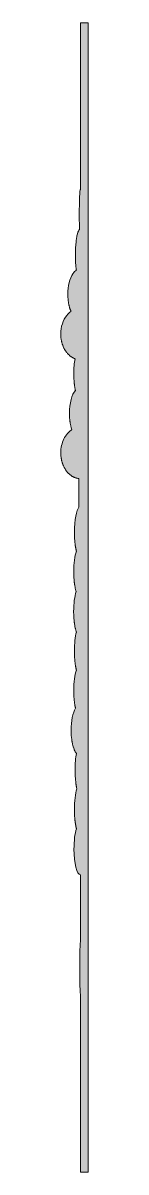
# Model space of a CAD drawing. Header units: inches. Extents: x -5 to 584, y 0 to 596.
# Drawn here: x 110 to 124, y 0 to 580 of the extents above; entities that cross this region are included whole.
import ezdxf

# ---------------------------------------------------------------- set-up
doc = ezdxf.new("R2010")
doc.units = ezdxf.units.IN
doc.header["$MEASUREMENT"] = 0
doc.layers.add('Layer 1', color=7, linetype='Continuous')

# ---------------------------------------------------------------- blocks, each defined once
blk = doc.blocks.new('block 2')
at = {"layer": 'Layer 1', "true_color": 0xff0000}
h = blk.add_hatch(color=1, dxfattribs=at)
h.dxf.hatch_style = 2
edge = h.paths.add_edge_path()
edge.add_spline(control_points=[(120, 496), (119.7, 496), (119.45, 490.18), (119.45, 483), (119.45, 482.4), (119.45, 481.82), (119.46, 481.24), (119.46, 481.1), (119.46, 480.96), (119.46, 480.82), (119.46, 480.27), (119.47, 479.73), (119.47, 479.21), (119.48, 479.19), (119.48, 479.18), (119.48, 479.17), (119.48, 479.17), (119.48, 479.16), (119.48, 479.16), (119.48, 478.63), (119.49, 478.11), (119.5, 477.61), (119.5, 477.47), (119.51, 477.34), (119.51, 477.2), (119.52, 476.75), (119.53, 476.31), (119.54, 475.9), (119.54, 475.86), (119.54, 475.82), (119.54, 475.79), (119.17, 475.45), (118.83, 474.69), (118.53, 473.62), (118.35, 472.98), (118.19, 472.23), (118.05, 471.38), (117.96, 470.81), (117.87, 470.21), (117.8, 469.56), (117.58, 467.64), (117.45, 465.39), (117.45, 463), (117.45, 462.35), (117.46, 461.73), (117.48, 461.11), (117.48, 460.98), (117.49, 460.85), (117.49, 460.72), (117.51, 460.12), (117.54, 459.54), (117.58, 458.97), (117.58, 458.88), (117.59, 458.78), (117.6, 458.69), (117.63, 458.17), (117.67, 457.67), (117.72, 457.19), (117.73, 457.11), (117.74, 457.02), (117.75, 456.94), (117.8, 456.42), (117.86, 455.92), (117.93, 455.45), (117.93, 455.4), (117.94, 455.35), (117.95, 455.31), (117.32, 454.87), (116.74, 454.24), (116.22, 453.45), (114.66, 451.08), (113.65, 447.28), (113.65, 443), (113.65, 442.57), (113.66, 442.14), (113.68, 441.72), (113.69, 441.58), (113.7, 441.45), (113.71, 441.31), (113.72, 441.03), (113.74, 440.75), (113.77, 440.48), (113.78, 440.32), (113.81, 440.16), (113.82, 440), (113.85, 439.76), (113.88, 439.52), (113.91, 439.28), (113.94, 439.11), (113.97, 438.95), (113.99, 438.79), (114.03, 438.57), (114.07, 438.34), (114.11, 438.12), (114.15, 437.96), (114.18, 437.8), (114.22, 437.64), (114.26, 437.43), (114.31, 437.23), (114.36, 437.02), (114.4, 436.86), (114.44, 436.71), (114.49, 436.56), (114.54, 436.36), (114.6, 436.17), (114.66, 435.97), (114.71, 435.83), (114.75, 435.68), (114.8, 435.54), (114.83, 435.46), (114.85, 435.38), (114.88, 435.31), (114.92, 435.2), (114.96, 435.1), (115, 434.99), (115.06, 434.85), (115.11, 434.72), (115.16, 434.59), (115.18, 434.53), (115.21, 434.47), (115.23, 434.41), (114.46, 433.86), (113.75, 433.18), (113.11, 432.39), (111.22, 430.03), (110.04, 426.69), (110.04, 423), (110.04, 422.58), (110.06, 422.17), (110.09, 421.77), (110.1, 421.64), (110.11, 421.52), (110.12, 421.39), (110.15, 421.11), (110.18, 420.84), (110.22, 420.56), (110.24, 420.42), (110.26, 420.28), (110.29, 420.14), (110.33, 419.88), (110.38, 419.63), (110.44, 419.38), (110.47, 419.24), (110.5, 419.11), (110.53, 418.97), (110.6, 418.71), (110.67, 418.45), (110.75, 418.19), (110.78, 418.08), (110.81, 417.97), (110.85, 417.87), (110.97, 417.51), (111.09, 417.16), (111.24, 416.82), (111.25, 416.78), (111.27, 416.74), (111.29, 416.69), (111.42, 416.4), (111.55, 416.11), (111.7, 415.83), (111.75, 415.72), (111.81, 415.62), (111.87, 415.51), (111.98, 415.3), (112.1, 415.09), (112.22, 414.89), (112.29, 414.78), (112.36, 414.67), (112.43, 414.56), (112.56, 414.37), (112.69, 414.18), (112.82, 414), (112.9, 413.9), (112.97, 413.8), (113.04, 413.71), (113.2, 413.51), (113.36, 413.32), (113.52, 413.14), (113.58, 413.07), (113.64, 413), (113.7, 412.93), (113.93, 412.69), (114.17, 412.46), (114.41, 412.24), (114.46, 412.2), (114.51, 412.16), (114.56, 412.12), (114.76, 411.95), (114.96, 411.79), (115.17, 411.64), (115.26, 411.57), (115.35, 411.51), (115.44, 411.45), (115.62, 411.33), (115.79, 411.22), (115.98, 411.11), (116.08, 411.06), (116.18, 411), (116.28, 410.95), (116.47, 410.85), (116.65, 410.76), (116.84, 410.68), (116.94, 410.64), (117.04, 410.59), (117.14, 410.55), (117.19, 410.53), (117.23, 410.51), (117.28, 410.49), (117.08, 409.43), (116.93, 408.26), (116.83, 407), (116.72, 405.74), (116.67, 404.39), (116.67, 403), (116.67, 402.57), (116.67, 402.15), (116.68, 401.73), (116.69, 401.6), (116.69, 401.47), (116.7, 401.33), (116.71, 401.05), (116.72, 400.78), (116.73, 400.5), (116.74, 400.35), (116.75, 400.19), (116.76, 400.04), (116.77, 399.79), (116.79, 399.55), (116.8, 399.31), (116.82, 399.15), (116.83, 398.99), (116.84, 398.83), (116.86, 398.7), (116.87, 398.56), (116.88, 398.43), (116.89, 398.34), (116.9, 398.25), (116.91, 398.16), (116.92, 398.01), (116.94, 397.85), (116.96, 397.7), (116.98, 397.48), (117.01, 397.27), (117.04, 397.06), (117.06, 396.91), (117.08, 396.77), (117.1, 396.62), (117.13, 396.41), (117.16, 396.21), (117.19, 396.01), (117.21, 395.88), (117.24, 395.74), (117.26, 395.61), (117.3, 395.4), (117.34, 395.2), (117.38, 395), (117.4, 394.89), (117.42, 394.77), (117.44, 394.66), (117.45, 394.63), (117.46, 394.6), (117.46, 394.57), (115.66, 392.42), (114.43, 388.05), (114.43, 383), (114.43, 382.58), (114.44, 382.16), (114.46, 381.74), (114.46, 381.61), (114.47, 381.48), (114.48, 381.35), (114.5, 381.07), (114.51, 380.8), (114.54, 380.52), (114.55, 380.37), (114.56, 380.22), (114.58, 380.07), (114.6, 379.82), (114.63, 379.58), (114.66, 379.34), (114.68, 379.18), (114.7, 379.03), (114.72, 378.88), (114.74, 378.76), (114.75, 378.64), (114.77, 378.53), (114.79, 378.41), (114.81, 378.3), (114.83, 378.19), (114.86, 378.04), (114.88, 377.89), (114.91, 377.75), (114.95, 377.52), (115, 377.3), (115.05, 377.08), (115.08, 376.95), (115.1, 376.81), (115.14, 376.68), (115.19, 376.45), (115.25, 376.22), (115.31, 376), (115.34, 375.89), (115.37, 375.78), (115.4, 375.67), (115.49, 375.36), (115.59, 375.07), (115.69, 374.78), (115.69, 374.76), (115.7, 374.74), (115.7, 374.73), (115.7, 374.73), (115.71, 374.72), (115.71, 374.72), (115.29, 374.46), (114.89, 374.16), (114.51, 373.83), (113.75, 373.16), (113.06, 372.36), (112.46, 371.45), (111.87, 370.54), (111.37, 369.53), (110.98, 368.43), (110.59, 367.32), (110.32, 366.14), (110.18, 364.9), (110.11, 364.28), (110.08, 363.65), (110.08, 363), (110.08, 362.56), (110.1, 362.13), (110.13, 361.7), (110.14, 361.56), (110.16, 361.42), (110.18, 361.27), (110.2, 360.99), (110.23, 360.71), (110.27, 360.43), (110.3, 360.27), (110.34, 360.11), (110.37, 359.95), (110.41, 359.7), (110.45, 359.45), (110.51, 359.21), (110.55, 359.04), (110.6, 358.88), (110.64, 358.71), (110.7, 358.49), (110.76, 358.26), (110.83, 358.04), (110.88, 357.87), (110.95, 357.71), (111, 357.54), (111.08, 357.34), (111.15, 357.13), (111.23, 356.93), (111.3, 356.76), (111.37, 356.6), (111.44, 356.44), (111.53, 356.25), (111.61, 356.06), (111.71, 355.87), (111.79, 355.71), (111.87, 355.56), (111.96, 355.41), (112.05, 355.23), (112.15, 355.05), (112.26, 354.88), (112.35, 354.73), (112.44, 354.59), (112.54, 354.45), (112.65, 354.29), (112.76, 354.12), (112.87, 353.97), (112.97, 353.83), (113.08, 353.7), (113.18, 353.57), (113.3, 353.42), (113.43, 353.27), (113.55, 353.13), (113.66, 353.01), (113.78, 352.89), (113.89, 352.77), (113.96, 352.7), (114.03, 352.61), (114.11, 352.54), (114.16, 352.48), (114.23, 352.44), (114.29, 352.38), (114.41, 352.27), (114.53, 352.17), (114.65, 352.06), (114.79, 351.94), (114.93, 351.83), (115.08, 351.72), (115.21, 351.63), (115.33, 351.54), (115.46, 351.45), (115.61, 351.35), (115.76, 351.25), (115.92, 351.16), (116.05, 351.08), (116.18, 351.01), (116.32, 350.93), (116.48, 350.85), (116.64, 350.78), (116.8, 350.7), (116.94, 350.64), (117.08, 350.58), (117.22, 350.53), (117.38, 350.46), (117.55, 350.41), (117.72, 350.36), (117.87, 350.31), (118.01, 350.27), (118.16, 350.23), (118.33, 350.19), (118.5, 350.16), (118.68, 350.13), (118.83, 350.1), (118.97, 350.08), (119.12, 350.06), (119.17, 350.05), (119.22, 350.04), (119.27, 350.03), (119.25, 349.53), (119.23, 349), (119.22, 348.44), (119.17, 346.79), (119.14, 344.94), (119.14, 343), (119.14, 342.99), (119.14, 342.98), (119.14, 342.97), (119.14, 342.37), (119.14, 341.79), (119.15, 341.22), (119.15, 341.14), (119.15, 341.07), (119.15, 340.99), (119.15, 340.92), (119.15, 340.85), (119.15, 340.78), (119.16, 340.21), (119.17, 339.65), (119.18, 339.11), (119.18, 339.06), (119.18, 339.02), (119.18, 338.97), (119.19, 338.46), (119.2, 337.98), (119.22, 337.5), (119.22, 337.43), (119.22, 337.36), (119.22, 337.29), (119.23, 337.23), (119.23, 337.18), (119.23, 337.12), (119.25, 336.62), (119.27, 336.14), (119.29, 335.68), (119.29, 335.67), (119.29, 335.65), (119.29, 335.64), (117.96, 334.26), (116.98, 329.13), (116.98, 323), (116.98, 322.97), (116.98, 322.95), (116.98, 322.92), (116.98, 322.48), (116.99, 322.05), (117, 321.63), (117, 321.47), (117.01, 321.32), (117.01, 321.17), (117.02, 320.88), (117.03, 320.59), (117.05, 320.3), (117.05, 320.27), (117.05, 320.25), (117.05, 320.22), (117.06, 320.07), (117.07, 319.92), (117.08, 319.77), (117.09, 319.52), (117.11, 319.27), (117.13, 319.02), (117.14, 318.84), (117.16, 318.66), (117.17, 318.48), (117.19, 318.25), (117.21, 318.02), (117.23, 317.79), (117.25, 317.62), (117.27, 317.44), (117.29, 317.27), (117.32, 317.06), (117.34, 316.84), (117.37, 316.63), (117.39, 316.46), (117.42, 316.29), (117.44, 316.13), (117.47, 315.93), (117.5, 315.73), (117.53, 315.54), (117.56, 315.38), (117.58, 315.22), (117.61, 315.06), (117.65, 314.88), (117.68, 314.7), (117.71, 314.52), (117.73, 314.45), (117.74, 314.38), (117.75, 314.32), (117.77, 314.24), (117.79, 314.17), (117.81, 314.09), (117.84, 313.92), (117.88, 313.75), (117.92, 313.59), (117.94, 313.52), (117.95, 313.45), (117.97, 313.38), (117.15, 311.01), (116.63, 307.24), (116.63, 303), (116.63, 302.52), (116.64, 302.05), (116.65, 301.59), (116.65, 301.44), (116.66, 301.29), (116.67, 301.14), (116.68, 300.83), (116.69, 300.53), (116.71, 300.23), (116.72, 300.05), (116.73, 299.88), (116.74, 299.71), (116.76, 299.44), (116.78, 299.17), (116.8, 298.91), (116.82, 298.73), (116.83, 298.56), (116.85, 298.39), (116.87, 298.14), (116.9, 297.89), (116.93, 297.65), (116.95, 297.48), (116.97, 297.31), (116.99, 297.15), (117.02, 296.91), (117.05, 296.69), (117.09, 296.46), (117.1, 296.37), (117.11, 296.27), (117.13, 296.19), (117.14, 296.11), (117.15, 296.05), (117.16, 295.98), (117.2, 295.76), (117.24, 295.55), (117.28, 295.34), (117.31, 295.19), (117.34, 295.04), (117.36, 294.9), (117.41, 294.69), (117.46, 294.49), (117.5, 294.29), (117.53, 294.16), (117.56, 294.03), (117.59, 293.91), (117.65, 293.69), (117.71, 293.48), (117.77, 293.28), (117.79, 293.2), (117.81, 293.12), (117.83, 293.04), (117.45, 291.85), (117.14, 290.35), (116.93, 288.64), (116.71, 286.94), (116.59, 285.02), (116.59, 283), (116.59, 282.99), (116.59, 282.98), (116.59, 282.98), (116.59, 282.49), (116.6, 282.01), (116.61, 281.54), (116.62, 281.38), (116.62, 281.22), (116.63, 281.06), (116.64, 280.74), (116.66, 280.43), (116.68, 280.12), (116.69, 279.94), (116.7, 279.77), (116.71, 279.59), (116.73, 279.3), (116.75, 279.02), (116.78, 278.74), (116.79, 278.65), (116.79, 278.55), (116.8, 278.45), (116.81, 278.38), (116.82, 278.31), (116.83, 278.23), (116.86, 277.95), (116.89, 277.67), (116.92, 277.4), (116.94, 277.25), (116.96, 277.1), (116.98, 276.96), (117.03, 276.63), (117.08, 276.31), (117.13, 276), (117.14, 275.93), (117.15, 275.84), (117.17, 275.77), (117.23, 275.38), (117.31, 275.02), (117.38, 274.67), (117.4, 274.57), (117.43, 274.48), (117.45, 274.38), (117.51, 274.13), (117.57, 273.89), (117.63, 273.66), (117.64, 273.62), (117.65, 273.57), (117.66, 273.53), (117.68, 273.46), (117.71, 273.39), (117.73, 273.32), (117.79, 273.12), (117.84, 272.93), (117.91, 272.75), (117.92, 272.7), (117.94, 272.63), (117.96, 272.58), (117.36, 270.21), (116.98, 266.79), (116.98, 263), (116.98, 262.54), (116.99, 262.08), (117, 261.63), (117, 261.48), (117.01, 261.34), (117.01, 261.2), (117.02, 260.89), (117.03, 260.59), (117.05, 260.3), (117.06, 260.13), (117.07, 259.96), (117.08, 259.79), (117.09, 259.53), (117.11, 259.27), (117.13, 259.02), (117.13, 258.98), (117.13, 258.94), (117.13, 258.91), (117.14, 258.76), (117.16, 258.63), (117.17, 258.49), (117.19, 258.25), (117.21, 258.02), (117.23, 257.79), (117.25, 257.62), (117.27, 257.45), (117.29, 257.27), (117.32, 257.06), (117.34, 256.84), (117.37, 256.63), (117.38, 256.57), (117.38, 256.52), (117.39, 256.46), (117.4, 256.35), (117.42, 256.25), (117.44, 256.13), (117.47, 255.93), (117.5, 255.73), (117.53, 255.54), (117.54, 255.47), (117.55, 255.41), (117.56, 255.35), (117.57, 255.25), (117.59, 255.16), (117.61, 255.07), (117.64, 254.88), (117.68, 254.7), (117.71, 254.52), (117.74, 254.37), (117.77, 254.23), (117.81, 254.09), (117.84, 253.92), (117.88, 253.75), (117.92, 253.59), (117.94, 253.52), (117.95, 253.45), (117.97, 253.38), (117.56, 252.19), (117.23, 250.66), (116.99, 248.89), (116.76, 247.12), (116.63, 245.12), (116.63, 243), (116.63, 242.56), (116.63, 242.13), (116.64, 241.7), (116.65, 241.55), (116.66, 241.42), (116.66, 241.27), (116.67, 240.99), (116.68, 240.71), (116.69, 240.43), (116.7, 240.26), (116.72, 240.1), (116.73, 239.94), (116.74, 239.69), (116.76, 239.45), (116.77, 239.21), (116.79, 239.03), (116.8, 238.87), (116.82, 238.7), (116.84, 238.48), (116.86, 238.25), (116.88, 238.03), (116.9, 237.86), (116.92, 237.7), (116.94, 237.53), (116.97, 237.32), (116.99, 237.11), (117.02, 236.91), (117.04, 236.75), (117.07, 236.59), (117.09, 236.43), (117.12, 236.24), (117.15, 236.04), (117.18, 235.85), (117.21, 235.7), (117.24, 235.55), (117.27, 235.4), (117.3, 235.22), (117.34, 235.04), (117.37, 234.86), (117.4, 234.72), (117.43, 234.58), (117.47, 234.44), (117.49, 234.32), (117.52, 234.2), (117.54, 234.09), (116.19, 231.81), (115.29, 227.69), (115.29, 223), (115.29, 222.43), (115.31, 221.86), (115.34, 221.31), (115.35, 221.16), (115.35, 221.01), (115.36, 220.86), (115.39, 220.4), (115.43, 219.94), (115.47, 219.5), (115.48, 219.41), (115.49, 219.32), (115.5, 219.23), (115.55, 218.72), (115.62, 218.21), (115.7, 217.73), (115.72, 217.6), (115.74, 217.48), (115.76, 217.36), (115.83, 216.98), (115.91, 216.6), (115.99, 216.23), (116.01, 216.12), (116.03, 216.01), (116.06, 215.9), (116.16, 215.46), (116.28, 215.04), (116.4, 214.64), (116.42, 214.56), (116.45, 214.49), (116.47, 214.41), (116.58, 214.08), (116.69, 213.76), (116.81, 213.46), (116.85, 213.37), (116.88, 213.27), (116.92, 213.18), (117.07, 212.83), (117.22, 212.5), (117.38, 212.21), (117.39, 212.19), (117.4, 212.17), (117.41, 212.15), (117.56, 211.88), (117.72, 211.63), (117.88, 211.4), (117.9, 211.37), (117.92, 211.33), (117.95, 211.3), (117.56, 209.05), (117.33, 206.15), (117.33, 203), (117.33, 202.54), (117.34, 202.08), (117.35, 201.63), (117.35, 201.48), (117.36, 201.33), (117.36, 201.18), (117.37, 200.89), (117.38, 200.59), (117.39, 200.31), (117.4, 200.14), (117.41, 199.97), (117.42, 199.8), (117.43, 199.54), (117.44, 199.28), (117.46, 199.03), (117.47, 198.85), (117.49, 198.68), (117.5, 198.51), (117.52, 198.27), (117.54, 198.04), (117.56, 197.81), (117.57, 197.63), (117.59, 197.47), (117.61, 197.3), (117.63, 197.08), (117.65, 196.86), (117.67, 196.65), (117.69, 196.48), (117.72, 196.32), (117.74, 196.16), (117.76, 195.95), (117.79, 195.75), (117.82, 195.56), (117.84, 195.4), (117.86, 195.25), (117.89, 195.09), (117.92, 194.91), (117.95, 194.72), (117.98, 194.54), (118, 194.4), (118.03, 194.25), (118.06, 194.11), (118.09, 193.94), (118.12, 193.77), (118.16, 193.61), (118.17, 193.55), (118.18, 193.48), (118.2, 193.43), (117.46, 191.06), (116.98, 187.27), (116.98, 183), (116.98, 182.53), (116.99, 182.07), (117, 181.61), (117, 181.47), (117.01, 181.32), (117.01, 181.18), (117.02, 180.87), (117.03, 180.57), (117.05, 180.27), (117.06, 180.1), (117.07, 179.93), (117.08, 179.76), (117.09, 179.5), (117.11, 179.24), (117.13, 178.98), (117.14, 178.8), (117.16, 178.63), (117.17, 178.45), (117.19, 178.21), (117.22, 177.98), (117.24, 177.75), (117.26, 177.57), (117.28, 177.4), (117.3, 177.23), (117.32, 177.01), (117.35, 176.79), (117.38, 176.57), (117.4, 176.41), (117.42, 176.24), (117.45, 176.08), (117.48, 175.87), (117.51, 175.67), (117.54, 175.47), (117.57, 175.31), (117.59, 175.16), (117.62, 175.01), (117.66, 174.82), (117.69, 174.63), (117.73, 174.45), (117.76, 174.3), (117.79, 174.16), (117.82, 174.02), (117.86, 173.85), (117.9, 173.68), (117.94, 173.51), (117.96, 173.43), (117.98, 173.34), (118, 173.26), (117.24, 170.88), (116.75, 167.17), (116.75, 163), (116.75, 155.82), (118.2, 150), (120, 150), (120, 150), (120, 116), (120, 116), (119.83, 116), (119.69, 110.18), (119.69, 103), (119.69, 95.82), (119.83, 90), (120, 90), (120, 90), (120, 0), (120, 0), (120, 0), (124, 0), (124, 0), (124, 0), (124, 580), (124, 580), (124, 580), (120, 580), (120, 580), (120, 580), (120, 496), (120, 496)], knot_values=[0, 0, 0, 0, 1, 1, 1, 2, 2, 2, 3, 3, 3, 4, 4, 4, 5, 5, 5, 6, 6, 6, 7, 7, 7, 8, 8, 8, 9, 9, 9, 10, 10, 10, 11, 11, 11, 12, 12, 12, 13, 13, 13, 14, 14, 14, 15, 15, 15, 16, 16, 16, 17, 17, 17, 18, 18, 18, 19, 19, 19, 20, 20, 20, 21, 21, 21, 22, 22, 22, 23, 23, 23, 24, 24, 24, 25, 25, 25, 26, 26, 26, 27, 27, 27, 28, 28, 28, 29, 29, 29, 30, 30, 30, 31, 31, 31, 32, 32, 32, 33, 33, 33, 34, 34, 34, 35, 35, 35, 36, 36, 36, 37, 37, 37, 38, 38, 38, 39, 39, 39, 40, 40, 40, 41, 41, 41, 42, 42, 42, 43, 43, 43, 44, 44, 44, 45, 45, 45, 46, 46, 46, 47, 47, 47, 48, 48, 48, 49, 49, 49, 50, 50, 50, 51, 51, 51, 52, 52, 52, 53, 53, 53, 54, 54, 54, 55, 55, 55, 56, 56, 56, 57, 57, 57, 58, 58, 58, 59, 59, 59, 60, 60, 60, 61, 61, 61, 62, 62, 62, 63, 63, 63, 64, 64, 64, 65, 65, 65, 66, 66, 66, 67, 67, 67, 68, 68, 68, 69, 69, 69, 70, 70, 70, 71, 71, 71, 72, 72, 72, 73, 73, 73, 74, 74, 74, 75, 75, 75, 76, 76, 76, 77, 77, 77, 78, 78, 78, 79, 79, 79, 80, 80, 80, 81, 81, 81, 82, 82, 82, 83, 83, 83, 84, 84, 84, 85, 85, 85, 86, 86, 86, 87, 87, 87, 88, 88, 88, 89, 89, 89, 90, 90, 90, 91, 91, 91, 92, 92, 92, 93, 93, 93, 94, 94, 94, 95, 95, 95, 96, 96, 96, 97, 97, 97, 98, 98, 98, 99, 99, 99, 100, 100, 100, 101, 101, 101, 102, 102, 102, 103, 103, 103, 104, 104, 104, 105, 105, 105, 106, 106, 106, 107, 107, 107, 108, 108, 108, 109, 109, 109, 110, 110, 110, 111, 111, 111, 112, 112, 112, 113, 113, 113, 114, 114, 114, 115, 115, 115, 116, 116, 116, 117, 117, 117, 118, 118, 118, 119, 119, 119, 120, 120, 120, 121, 121, 121, 122, 122, 122, 123, 123, 123, 124, 124, 124, 125, 125, 125, 126, 126, 126, 127, 127, 127, 128, 128, 128, 129, 129, 129, 130, 130, 130, 131, 131, 131, 132, 132, 132, 133, 133, 133, 134, 134, 134, 135, 135, 135, 136, 136, 136, 137, 137, 137, 138, 138, 138, 139, 139, 139, 140, 140, 140, 141, 141, 141, 142, 142, 142, 143, 143, 143, 144, 144, 144, 145, 145, 145, 146, 146, 146, 147, 147, 147, 148, 148, 148, 149, 149, 149, 150, 150, 150, 151, 151, 151, 152, 152, 152, 153, 153, 153, 154, 154, 154, 155, 155, 155, 156, 156, 156, 157, 157, 157, 158, 158, 158, 159, 159, 159, 160, 160, 160, 161, 161, 161, 162, 162, 162, 163, 163, 163, 164, 164, 164, 165, 165, 165, 166, 166, 166, 167, 167, 167, 168, 168, 168, 169, 169, 169, 170, 170, 170, 171, 171, 171, 172, 172, 172, 173, 173, 173, 174, 174, 174, 175, 175, 175, 176, 176, 176, 177, 177, 177, 178, 178, 178, 179, 179, 179, 180, 180, 180, 181, 181, 181, 182, 182, 182, 183, 183, 183, 184, 184, 184, 185, 185, 185, 186, 186, 186, 187, 187, 187, 188, 188, 188, 189, 189, 189, 190, 190, 190, 191, 191, 191, 192, 192, 192, 193, 193, 193, 194, 194, 194, 195, 195, 195, 196, 196, 196, 197, 197, 197, 198, 198, 198, 199, 199, 199, 200, 200, 200, 201, 201, 201, 202, 202, 202, 203, 203, 203, 204, 204, 204, 205, 205, 205, 206, 206, 206, 207, 207, 207, 208, 208, 208, 209, 209, 209, 210, 210, 210, 211, 211, 211, 212, 212, 212, 213, 213, 213, 214, 214, 214, 215, 215, 215, 216, 216, 216, 217, 217, 217, 218, 218, 218, 219, 219, 219, 220, 220, 220, 221, 221, 221, 222, 222, 222, 223, 223, 223, 224, 224, 224, 225, 225, 225, 226, 226, 226, 227, 227, 227, 228, 228, 228, 229, 229, 229, 230, 230, 230, 231, 231, 231, 232, 232, 232, 233, 233, 233, 234, 234, 234, 235, 235, 235, 236, 236, 236, 237, 237, 237, 238, 238, 238, 239, 239, 239, 240, 240, 240, 241, 241, 241, 242, 242, 242, 243, 243, 243, 244, 244, 244, 245, 245, 245, 246, 246, 246, 247, 247, 247, 248, 248, 248, 249, 249, 249, 250, 250, 250, 251, 251, 251, 252, 252, 252, 253, 253, 253, 254, 254, 254, 255, 255, 255, 256, 256, 256, 257, 257, 257, 258, 258, 258, 259, 259, 259, 260, 260, 260, 261, 261, 261, 262, 262, 262, 263, 263, 263, 264, 264, 264, 265, 265, 265, 266, 266, 266, 267, 267, 267, 268, 268, 268, 269, 269, 269, 270, 270, 270, 271, 271, 271, 272, 272, 272, 273, 273, 273, 274, 274, 274, 275, 275, 275, 276, 276, 276, 277, 277, 277, 278, 278, 278, 279, 279, 279, 280, 280, 280, 281, 281, 281, 282, 282, 282, 283, 283, 283, 284, 284, 284, 285, 285, 285, 286, 286, 286, 287, 287, 287, 288, 288, 288, 289, 289, 289, 290, 290, 290, 291, 291, 291, 292, 292, 292, 293, 293, 293, 294, 294, 294, 295, 295, 295, 296, 296, 296, 297, 297, 297, 298, 298, 298, 299, 299, 299, 300, 300, 300, 301, 301, 301, 302, 302, 302, 303, 303, 303, 304, 304, 304, 305, 305, 305, 306, 306, 306, 307, 307, 307, 308, 308, 308, 309, 309, 309, 310, 310, 310, 311, 311, 311, 311], degree=3, periodic=1)
at = {"layer": 'Layer 1', "lineweight": 0}
blk.add_open_spline([(120, 496), (119.7, 496), (119.45, 490.18), (119.45, 483), (119.45, 482.4), (119.45, 481.82), (119.46, 481.24), (119.46, 481.1), (119.46, 480.96), (119.46, 480.82), (119.46, 480.27), (119.47, 479.73), (119.47, 479.21), (119.48, 479.19), (119.48, 479.18), (119.48, 479.17), (119.48, 479.17), (119.48, 479.16), (119.48, 479.16), (119.48, 478.63), (119.49, 478.11), (119.5, 477.61), (119.5, 477.47), (119.51, 477.34), (119.51, 477.2), (119.52, 476.75), (119.53, 476.31), (119.54, 475.9), (119.54, 475.86), (119.54, 475.82), (119.54, 475.79), (119.17, 475.45), (118.83, 474.69), (118.53, 473.62), (118.35, 472.98), (118.19, 472.23), (118.05, 471.38), (117.96, 470.81), (117.87, 470.21), (117.8, 469.56), (117.58, 467.64), (117.45, 465.39), (117.45, 463), (117.45, 462.35), (117.46, 461.73), (117.48, 461.11), (117.48, 460.98), (117.49, 460.85), (117.49, 460.72), (117.51, 460.12), (117.54, 459.54), (117.58, 458.97), (117.58, 458.88), (117.59, 458.78), (117.6, 458.69), (117.63, 458.17), (117.67, 457.67), (117.72, 457.19), (117.73, 457.11), (117.74, 457.02), (117.75, 456.94), (117.8, 456.42), (117.86, 455.92), (117.93, 455.45), (117.93, 455.4), (117.94, 455.35), (117.95, 455.31), (117.32, 454.87), (116.74, 454.24), (116.22, 453.45), (114.66, 451.08), (113.65, 447.28), (113.65, 443), (113.65, 442.57), (113.66, 442.14), (113.68, 441.72), (113.69, 441.58), (113.7, 441.45), (113.71, 441.31), (113.72, 441.03), (113.74, 440.75), (113.77, 440.48), (113.78, 440.32), (113.81, 440.16), (113.82, 440), (113.85, 439.76), (113.88, 439.52), (113.91, 439.28), (113.94, 439.11), (113.97, 438.95), (113.99, 438.79), (114.03, 438.57), (114.07, 438.34), (114.11, 438.12), (114.15, 437.96), (114.18, 437.8), (114.22, 437.64), (114.26, 437.43), (114.31, 437.23), (114.36, 437.02), (114.4, 436.86), (114.44, 436.71), (114.49, 436.56), (114.54, 436.36), (114.6, 436.17), (114.66, 435.97), (114.71, 435.83), (114.75, 435.68), (114.8, 435.54), (114.83, 435.46), (114.85, 435.38), (114.88, 435.31), (114.92, 435.2), (114.96, 435.1), (115, 434.99), (115.06, 434.85), (115.11, 434.72), (115.16, 434.59), (115.18, 434.53), (115.21, 434.47), (115.23, 434.41), (114.46, 433.86), (113.75, 433.18), (113.11, 432.39), (111.22, 430.03), (110.04, 426.69), (110.04, 423), (110.04, 422.58), (110.06, 422.17), (110.09, 421.77), (110.1, 421.64), (110.11, 421.52), (110.12, 421.39), (110.15, 421.11), (110.18, 420.84), (110.22, 420.56), (110.24, 420.42), (110.26, 420.28), (110.29, 420.14), (110.33, 419.88), (110.38, 419.63), (110.44, 419.38), (110.47, 419.24), (110.5, 419.11), (110.53, 418.97), (110.6, 418.71), (110.67, 418.45), (110.75, 418.19), (110.78, 418.08), (110.81, 417.97), (110.85, 417.87), (110.97, 417.51), (111.09, 417.16), (111.24, 416.82), (111.25, 416.78), (111.27, 416.74), (111.29, 416.69), (111.42, 416.4), (111.55, 416.11), (111.7, 415.83), (111.75, 415.72), (111.81, 415.62), (111.87, 415.51), (111.98, 415.3), (112.1, 415.09), (112.22, 414.89), (112.29, 414.78), (112.36, 414.67), (112.43, 414.56), (112.56, 414.37), (112.69, 414.18), (112.82, 414), (112.9, 413.9), (112.97, 413.8), (113.04, 413.71), (113.2, 413.51), (113.36, 413.32), (113.52, 413.14), (113.58, 413.07), (113.64, 413), (113.7, 412.93), (113.93, 412.69), (114.17, 412.46), (114.41, 412.24), (114.46, 412.2), (114.51, 412.16), (114.56, 412.12), (114.76, 411.95), (114.96, 411.79), (115.17, 411.64), (115.26, 411.57), (115.35, 411.51), (115.44, 411.45), (115.62, 411.33), (115.79, 411.22), (115.98, 411.11), (116.08, 411.06), (116.18, 411), (116.28, 410.95), (116.47, 410.85), (116.65, 410.76), (116.84, 410.68), (116.94, 410.64), (117.04, 410.59), (117.14, 410.55), (117.19, 410.53), (117.23, 410.51), (117.28, 410.49), (117.08, 409.43), (116.93, 408.26), (116.83, 407), (116.72, 405.74), (116.67, 404.39), (116.67, 403), (116.67, 402.57), (116.67, 402.15), (116.68, 401.73), (116.69, 401.6), (116.69, 401.47), (116.7, 401.33), (116.71, 401.05), (116.72, 400.78), (116.73, 400.5), (116.74, 400.35), (116.75, 400.19), (116.76, 400.04), (116.77, 399.79), (116.79, 399.55), (116.8, 399.31), (116.82, 399.15), (116.83, 398.99), (116.84, 398.83), (116.86, 398.7), (116.87, 398.56), (116.88, 398.43), (116.89, 398.34), (116.9, 398.25), (116.91, 398.16), (116.92, 398.01), (116.94, 397.85), (116.96, 397.7), (116.98, 397.48), (117.01, 397.27), (117.04, 397.06), (117.06, 396.91), (117.08, 396.77), (117.1, 396.62), (117.13, 396.41), (117.16, 396.21), (117.19, 396.01), (117.21, 395.88), (117.24, 395.74), (117.26, 395.61), (117.3, 395.4), (117.34, 395.2), (117.38, 395), (117.4, 394.89), (117.42, 394.77), (117.44, 394.66), (117.45, 394.63), (117.46, 394.6), (117.46, 394.57), (115.66, 392.42), (114.43, 388.05), (114.43, 383), (114.43, 382.58), (114.44, 382.16), (114.46, 381.74), (114.46, 381.61), (114.47, 381.48), (114.48, 381.35), (114.5, 381.07), (114.51, 380.8), (114.54, 380.52), (114.55, 380.37), (114.56, 380.22), (114.58, 380.07), (114.6, 379.82), (114.63, 379.58), (114.66, 379.34), (114.68, 379.18), (114.7, 379.03), (114.72, 378.88), (114.74, 378.76), (114.75, 378.64), (114.77, 378.53), (114.79, 378.41), (114.81, 378.3), (114.83, 378.19), (114.86, 378.04), (114.88, 377.89), (114.91, 377.75), (114.95, 377.52), (115, 377.3), (115.05, 377.08), (115.08, 376.95), (115.1, 376.81), (115.14, 376.68), (115.19, 376.45), (115.25, 376.22), (115.31, 376), (115.34, 375.89), (115.37, 375.78), (115.4, 375.67), (115.49, 375.36), (115.59, 375.07), (115.69, 374.78), (115.69, 374.76), (115.7, 374.74), (115.7, 374.73), (115.7, 374.73), (115.71, 374.72), (115.71, 374.72), (115.29, 374.46), (114.89, 374.16), (114.51, 373.83), (113.75, 373.16), (113.06, 372.36), (112.46, 371.45), (111.87, 370.54), (111.37, 369.53), (110.98, 368.43), (110.59, 367.32), (110.32, 366.14), (110.18, 364.9), (110.11, 364.28), (110.08, 363.65), (110.08, 363), (110.08, 362.56), (110.1, 362.13), (110.13, 361.7), (110.14, 361.56), (110.16, 361.42), (110.18, 361.27), (110.2, 360.99), (110.23, 360.71), (110.27, 360.43), (110.3, 360.27), (110.34, 360.11), (110.37, 359.95), (110.41, 359.7), (110.45, 359.45), (110.51, 359.21), (110.55, 359.04), (110.6, 358.88), (110.64, 358.71), (110.7, 358.49), (110.76, 358.26), (110.83, 358.04), (110.88, 357.87), (110.95, 357.71), (111, 357.54), (111.08, 357.34), (111.15, 357.13), (111.23, 356.93), (111.3, 356.76), (111.37, 356.6), (111.44, 356.44), (111.53, 356.25), (111.61, 356.06), (111.71, 355.87), (111.79, 355.71), (111.87, 355.56), (111.96, 355.41), (112.05, 355.23), (112.15, 355.05), (112.26, 354.88), (112.35, 354.73), (112.44, 354.59), (112.54, 354.45), (112.65, 354.29), (112.76, 354.12), (112.87, 353.97), (112.97, 353.83), (113.08, 353.7), (113.18, 353.57), (113.3, 353.42), (113.43, 353.27), (113.55, 353.13), (113.66, 353.01), (113.78, 352.89), (113.89, 352.77), (113.96, 352.7), (114.03, 352.61), (114.11, 352.54), (114.16, 352.48), (114.23, 352.44), (114.29, 352.38), (114.41, 352.27), (114.53, 352.17), (114.65, 352.06), (114.79, 351.94), (114.93, 351.83), (115.08, 351.72), (115.21, 351.63), (115.33, 351.54), (115.46, 351.45), (115.61, 351.35), (115.76, 351.25), (115.92, 351.16), (116.05, 351.08), (116.18, 351.01), (116.32, 350.93), (116.48, 350.85), (116.64, 350.78), (116.8, 350.7), (116.94, 350.64), (117.08, 350.58), (117.22, 350.53), (117.38, 350.46), (117.55, 350.41), (117.72, 350.36), (117.87, 350.31), (118.01, 350.27), (118.16, 350.23), (118.33, 350.19), (118.5, 350.16), (118.68, 350.13), (118.83, 350.1), (118.97, 350.08), (119.12, 350.06), (119.17, 350.05), (119.22, 350.04), (119.27, 350.03), (119.25, 349.53), (119.23, 349), (119.22, 348.44), (119.17, 346.79), (119.14, 344.94), (119.14, 343), (119.14, 342.99), (119.14, 342.98), (119.14, 342.97), (119.14, 342.37), (119.14, 341.79), (119.15, 341.22), (119.15, 341.14), (119.15, 341.07), (119.15, 340.99), (119.15, 340.92), (119.15, 340.85), (119.15, 340.78), (119.16, 340.21), (119.17, 339.65), (119.18, 339.11), (119.18, 339.06), (119.18, 339.02), (119.18, 338.97), (119.19, 338.46), (119.2, 337.98), (119.22, 337.5), (119.22, 337.43), (119.22, 337.36), (119.22, 337.29), (119.23, 337.23), (119.23, 337.18), (119.23, 337.12), (119.25, 336.62), (119.27, 336.14), (119.29, 335.68), (119.29, 335.67), (119.29, 335.65), (119.29, 335.64), (117.96, 334.26), (116.98, 329.13), (116.98, 323), (116.98, 322.97), (116.98, 322.95), (116.98, 322.92), (116.98, 322.48), (116.99, 322.05), (117, 321.63), (117, 321.47), (117.01, 321.32), (117.01, 321.17), (117.02, 320.88), (117.03, 320.59), (117.05, 320.3), (117.05, 320.27), (117.05, 320.25), (117.05, 320.22), (117.06, 320.07), (117.07, 319.92), (117.08, 319.77), (117.09, 319.52), (117.11, 319.27), (117.13, 319.02), (117.14, 318.84), (117.16, 318.66), (117.17, 318.48), (117.19, 318.25), (117.21, 318.02), (117.23, 317.79), (117.25, 317.62), (117.27, 317.44), (117.29, 317.27), (117.32, 317.06), (117.34, 316.84), (117.37, 316.63), (117.39, 316.46), (117.42, 316.29), (117.44, 316.13), (117.47, 315.93), (117.5, 315.73), (117.53, 315.54), (117.56, 315.38), (117.58, 315.22), (117.61, 315.06), (117.65, 314.88), (117.68, 314.7), (117.71, 314.52), (117.73, 314.45), (117.74, 314.38), (117.75, 314.32), (117.77, 314.24), (117.79, 314.17), (117.81, 314.09), (117.84, 313.92), (117.88, 313.75), (117.92, 313.59), (117.94, 313.52), (117.95, 313.45), (117.97, 313.38), (117.15, 311.01), (116.63, 307.24), (116.63, 303), (116.63, 302.52), (116.64, 302.05), (116.65, 301.59), (116.65, 301.44), (116.66, 301.29), (116.67, 301.14), (116.68, 300.83), (116.69, 300.53), (116.71, 300.23), (116.72, 300.05), (116.73, 299.88), (116.74, 299.71), (116.76, 299.44), (116.78, 299.17), (116.8, 298.91), (116.82, 298.73), (116.83, 298.56), (116.85, 298.39), (116.87, 298.14), (116.9, 297.89), (116.93, 297.65), (116.95, 297.48), (116.97, 297.31), (116.99, 297.15), (117.02, 296.91), (117.05, 296.69), (117.09, 296.46), (117.1, 296.37), (117.11, 296.27), (117.13, 296.19), (117.14, 296.11), (117.15, 296.05), (117.16, 295.98), (117.2, 295.76), (117.24, 295.55), (117.28, 295.34), (117.31, 295.19), (117.34, 295.04), (117.36, 294.9), (117.41, 294.69), (117.46, 294.49), (117.5, 294.29), (117.53, 294.16), (117.56, 294.03), (117.59, 293.91), (117.65, 293.69), (117.71, 293.48), (117.77, 293.28), (117.79, 293.2), (117.81, 293.12), (117.83, 293.04), (117.45, 291.85), (117.14, 290.35), (116.93, 288.64), (116.71, 286.94), (116.59, 285.02), (116.59, 283), (116.59, 282.99), (116.59, 282.98), (116.59, 282.98), (116.59, 282.49), (116.6, 282.01), (116.61, 281.54), (116.62, 281.38), (116.62, 281.22), (116.63, 281.06), (116.64, 280.74), (116.66, 280.43), (116.68, 280.12), (116.69, 279.94), (116.7, 279.77), (116.71, 279.59), (116.73, 279.3), (116.75, 279.02), (116.78, 278.74), (116.79, 278.65), (116.79, 278.55), (116.8, 278.45), (116.81, 278.38), (116.82, 278.31), (116.83, 278.23), (116.86, 277.95), (116.89, 277.67), (116.92, 277.4), (116.94, 277.25), (116.96, 277.1), (116.98, 276.96), (117.03, 276.63), (117.08, 276.31), (117.13, 276), (117.14, 275.93), (117.15, 275.84), (117.17, 275.77), (117.23, 275.38), (117.31, 275.02), (117.38, 274.67), (117.4, 274.57), (117.43, 274.48), (117.45, 274.38), (117.51, 274.13), (117.57, 273.89), (117.63, 273.66), (117.64, 273.62), (117.65, 273.57), (117.66, 273.53), (117.68, 273.46), (117.71, 273.39), (117.73, 273.32), (117.79, 273.12), (117.84, 272.93), (117.91, 272.75), (117.92, 272.7), (117.94, 272.63), (117.96, 272.58), (117.36, 270.21), (116.98, 266.79), (116.98, 263), (116.98, 262.54), (116.99, 262.08), (117, 261.63), (117, 261.48), (117.01, 261.34), (117.01, 261.2), (117.02, 260.89), (117.03, 260.59), (117.05, 260.3), (117.06, 260.13), (117.07, 259.96), (117.08, 259.79), (117.09, 259.53), (117.11, 259.27), (117.13, 259.02), (117.13, 258.98), (117.13, 258.94), (117.13, 258.91), (117.14, 258.76), (117.16, 258.63), (117.17, 258.49), (117.19, 258.25), (117.21, 258.02), (117.23, 257.79), (117.25, 257.62), (117.27, 257.45), (117.29, 257.27), (117.32, 257.06), (117.34, 256.84), (117.37, 256.63), (117.38, 256.57), (117.38, 256.52), (117.39, 256.46), (117.4, 256.35), (117.42, 256.25), (117.44, 256.13), (117.47, 255.93), (117.5, 255.73), (117.53, 255.54), (117.54, 255.47), (117.55, 255.41), (117.56, 255.35), (117.57, 255.25), (117.59, 255.16), (117.61, 255.07), (117.64, 254.88), (117.68, 254.7), (117.71, 254.52), (117.74, 254.37), (117.77, 254.23), (117.81, 254.09), (117.84, 253.92), (117.88, 253.75), (117.92, 253.59), (117.94, 253.52), (117.95, 253.45), (117.97, 253.38), (117.56, 252.19), (117.23, 250.66), (116.99, 248.89), (116.76, 247.12), (116.63, 245.12), (116.63, 243), (116.63, 242.56), (116.63, 242.13), (116.64, 241.7), (116.65, 241.55), (116.66, 241.42), (116.66, 241.27), (116.67, 240.99), (116.68, 240.71), (116.69, 240.43), (116.7, 240.26), (116.72, 240.1), (116.73, 239.94), (116.74, 239.69), (116.76, 239.45), (116.77, 239.21), (116.79, 239.03), (116.8, 238.87), (116.82, 238.7), (116.84, 238.48), (116.86, 238.25), (116.88, 238.03), (116.9, 237.86), (116.92, 237.7), (116.94, 237.53), (116.97, 237.32), (116.99, 237.11), (117.02, 236.91), (117.04, 236.75), (117.07, 236.59), (117.09, 236.43), (117.12, 236.24), (117.15, 236.04), (117.18, 235.85), (117.21, 235.7), (117.24, 235.55), (117.27, 235.4), (117.3, 235.22), (117.34, 235.04), (117.37, 234.86), (117.4, 234.72), (117.43, 234.58), (117.47, 234.44), (117.49, 234.32), (117.52, 234.2), (117.54, 234.09), (116.19, 231.81), (115.29, 227.69), (115.29, 223), (115.29, 222.43), (115.31, 221.86), (115.34, 221.31), (115.35, 221.16), (115.35, 221.01), (115.36, 220.86), (115.39, 220.4), (115.43, 219.94), (115.47, 219.5), (115.48, 219.41), (115.49, 219.32), (115.5, 219.23), (115.55, 218.72), (115.62, 218.21), (115.7, 217.73), (115.72, 217.6), (115.74, 217.48), (115.76, 217.36), (115.83, 216.98), (115.91, 216.6), (115.99, 216.23), (116.01, 216.12), (116.03, 216.01), (116.06, 215.9), (116.16, 215.46), (116.28, 215.04), (116.4, 214.64), (116.42, 214.56), (116.45, 214.49), (116.47, 214.41), (116.58, 214.08), (116.69, 213.76), (116.81, 213.46), (116.85, 213.37), (116.88, 213.27), (116.92, 213.18), (117.07, 212.83), (117.22, 212.5), (117.38, 212.21), (117.39, 212.19), (117.4, 212.17), (117.41, 212.15), (117.56, 211.88), (117.72, 211.63), (117.88, 211.4), (117.9, 211.37), (117.92, 211.33), (117.95, 211.3), (117.56, 209.05), (117.33, 206.15), (117.33, 203), (117.33, 202.54), (117.34, 202.08), (117.35, 201.63), (117.35, 201.48), (117.36, 201.33), (117.36, 201.18), (117.37, 200.89), (117.38, 200.59), (117.39, 200.31), (117.4, 200.14), (117.41, 199.97), (117.42, 199.8), (117.43, 199.54), (117.44, 199.28), (117.46, 199.03), (117.47, 198.85), (117.49, 198.68), (117.5, 198.51), (117.52, 198.27), (117.54, 198.04), (117.56, 197.81), (117.57, 197.63), (117.59, 197.47), (117.61, 197.3), (117.63, 197.08), (117.65, 196.86), (117.67, 196.65), (117.69, 196.48), (117.72, 196.32), (117.74, 196.16), (117.76, 195.95), (117.79, 195.75), (117.82, 195.56), (117.84, 195.4), (117.86, 195.25), (117.89, 195.09), (117.92, 194.91), (117.95, 194.72), (117.98, 194.54), (118, 194.4), (118.03, 194.25), (118.06, 194.11), (118.09, 193.94), (118.12, 193.77), (118.16, 193.61), (118.17, 193.55), (118.18, 193.48), (118.2, 193.43), (117.46, 191.06), (116.98, 187.27), (116.98, 183), (116.98, 182.53), (116.99, 182.07), (117, 181.61), (117, 181.47), (117.01, 181.32), (117.01, 181.18), (117.02, 180.87), (117.03, 180.57), (117.05, 180.27), (117.06, 180.1), (117.07, 179.93), (117.08, 179.76), (117.09, 179.5), (117.11, 179.24), (117.13, 178.98), (117.14, 178.8), (117.16, 178.63), (117.17, 178.45), (117.19, 178.21), (117.22, 177.98), (117.24, 177.75), (117.26, 177.57), (117.28, 177.4), (117.3, 177.23), (117.32, 177.01), (117.35, 176.79), (117.38, 176.57), (117.4, 176.41), (117.42, 176.24), (117.45, 176.08), (117.48, 175.87), (117.51, 175.67), (117.54, 175.47), (117.57, 175.31), (117.59, 175.16), (117.62, 175.01), (117.66, 174.82), (117.69, 174.63), (117.73, 174.45), (117.76, 174.3), (117.79, 174.16), (117.82, 174.02), (117.86, 173.85), (117.9, 173.68), (117.94, 173.51), (117.96, 173.43), (117.98, 173.34), (118, 173.26), (117.24, 170.88), (116.75, 167.17), (116.75, 163), (116.75, 155.82), (118.2, 150), (120, 150), (120, 150), (120, 116), (120, 116), (119.83, 116), (119.69, 110.18), (119.69, 103), (119.69, 95.82), (119.83, 90), (120, 90), (120, 90), (120, 0), (120, 0), (120, 0), (124, 0), (124, 0), (124, 0), (124, 580), (124, 580), (124, 580), (120, 580), (120, 580), (120, 580), (120, 496), (120, 496)], degree=3, knots=[0, 0, 0, 0, 1, 1, 1, 2, 2, 2, 3, 3, 3, 4, 4, 4, 5, 5, 5, 6, 6, 6, 7, 7, 7, 8, 8, 8, 9, 9, 9, 10, 10, 10, 11, 11, 11, 12, 12, 12, 13, 13, 13, 14, 14, 14, 15, 15, 15, 16, 16, 16, 17, 17, 17, 18, 18, 18, 19, 19, 19, 20, 20, 20, 21, 21, 21, 22, 22, 22, 23, 23, 23, 24, 24, 24, 25, 25, 25, 26, 26, 26, 27, 27, 27, 28, 28, 28, 29, 29, 29, 30, 30, 30, 31, 31, 31, 32, 32, 32, 33, 33, 33, 34, 34, 34, 35, 35, 35, 36, 36, 36, 37, 37, 37, 38, 38, 38, 39, 39, 39, 40, 40, 40, 41, 41, 41, 42, 42, 42, 43, 43, 43, 44, 44, 44, 45, 45, 45, 46, 46, 46, 47, 47, 47, 48, 48, 48, 49, 49, 49, 50, 50, 50, 51, 51, 51, 52, 52, 52, 53, 53, 53, 54, 54, 54, 55, 55, 55, 56, 56, 56, 57, 57, 57, 58, 58, 58, 59, 59, 59, 60, 60, 60, 61, 61, 61, 62, 62, 62, 63, 63, 63, 64, 64, 64, 65, 65, 65, 66, 66, 66, 67, 67, 67, 68, 68, 68, 69, 69, 69, 70, 70, 70, 71, 71, 71, 72, 72, 72, 73, 73, 73, 74, 74, 74, 75, 75, 75, 76, 76, 76, 77, 77, 77, 78, 78, 78, 79, 79, 79, 80, 80, 80, 81, 81, 81, 82, 82, 82, 83, 83, 83, 84, 84, 84, 85, 85, 85, 86, 86, 86, 87, 87, 87, 88, 88, 88, 89, 89, 89, 90, 90, 90, 91, 91, 91, 92, 92, 92, 93, 93, 93, 94, 94, 94, 95, 95, 95, 96, 96, 96, 97, 97, 97, 98, 98, 98, 99, 99, 99, 100, 100, 100, 101, 101, 101, 102, 102, 102, 103, 103, 103, 104, 104, 104, 105, 105, 105, 106, 106, 106, 107, 107, 107, 108, 108, 108, 109, 109, 109, 110, 110, 110, 111, 111, 111, 112, 112, 112, 113, 113, 113, 114, 114, 114, 115, 115, 115, 116, 116, 116, 117, 117, 117, 118, 118, 118, 119, 119, 119, 120, 120, 120, 121, 121, 121, 122, 122, 122, 123, 123, 123, 124, 124, 124, 125, 125, 125, 126, 126, 126, 127, 127, 127, 128, 128, 128, 129, 129, 129, 130, 130, 130, 131, 131, 131, 132, 132, 132, 133, 133, 133, 134, 134, 134, 135, 135, 135, 136, 136, 136, 137, 137, 137, 138, 138, 138, 139, 139, 139, 140, 140, 140, 141, 141, 141, 142, 142, 142, 143, 143, 143, 144, 144, 144, 145, 145, 145, 146, 146, 146, 147, 147, 147, 148, 148, 148, 149, 149, 149, 150, 150, 150, 151, 151, 151, 152, 152, 152, 153, 153, 153, 154, 154, 154, 155, 155, 155, 156, 156, 156, 157, 157, 157, 158, 158, 158, 159, 159, 159, 160, 160, 160, 161, 161, 161, 162, 162, 162, 163, 163, 163, 164, 164, 164, 165, 165, 165, 166, 166, 166, 167, 167, 167, 168, 168, 168, 169, 169, 169, 170, 170, 170, 171, 171, 171, 172, 172, 172, 173, 173, 173, 174, 174, 174, 175, 175, 175, 176, 176, 176, 177, 177, 177, 178, 178, 178, 179, 179, 179, 180, 180, 180, 181, 181, 181, 182, 182, 182, 183, 183, 183, 184, 184, 184, 185, 185, 185, 186, 186, 186, 187, 187, 187, 188, 188, 188, 189, 189, 189, 190, 190, 190, 191, 191, 191, 192, 192, 192, 193, 193, 193, 194, 194, 194, 195, 195, 195, 196, 196, 196, 197, 197, 197, 198, 198, 198, 199, 199, 199, 200, 200, 200, 201, 201, 201, 202, 202, 202, 203, 203, 203, 204, 204, 204, 205, 205, 205, 206, 206, 206, 207, 207, 207, 208, 208, 208, 209, 209, 209, 210, 210, 210, 211, 211, 211, 212, 212, 212, 213, 213, 213, 214, 214, 214, 215, 215, 215, 216, 216, 216, 217, 217, 217, 218, 218, 218, 219, 219, 219, 220, 220, 220, 221, 221, 221, 222, 222, 222, 223, 223, 223, 224, 224, 224, 225, 225, 225, 226, 226, 226, 227, 227, 227, 228, 228, 228, 229, 229, 229, 230, 230, 230, 231, 231, 231, 232, 232, 232, 233, 233, 233, 234, 234, 234, 235, 235, 235, 236, 236, 236, 237, 237, 237, 238, 238, 238, 239, 239, 239, 240, 240, 240, 241, 241, 241, 242, 242, 242, 243, 243, 243, 244, 244, 244, 245, 245, 245, 246, 246, 246, 247, 247, 247, 248, 248, 248, 249, 249, 249, 250, 250, 250, 251, 251, 251, 252, 252, 252, 253, 253, 253, 254, 254, 254, 255, 255, 255, 256, 256, 256, 257, 257, 257, 258, 258, 258, 259, 259, 259, 260, 260, 260, 261, 261, 261, 262, 262, 262, 263, 263, 263, 264, 264, 264, 265, 265, 265, 266, 266, 266, 267, 267, 267, 268, 268, 268, 269, 269, 269, 270, 270, 270, 271, 271, 271, 272, 272, 272, 273, 273, 273, 274, 274, 274, 275, 275, 275, 276, 276, 276, 277, 277, 277, 278, 278, 278, 279, 279, 279, 280, 280, 280, 281, 281, 281, 282, 282, 282, 283, 283, 283, 284, 284, 284, 285, 285, 285, 286, 286, 286, 287, 287, 287, 288, 288, 288, 289, 289, 289, 290, 290, 290, 291, 291, 291, 292, 292, 292, 293, 293, 293, 294, 294, 294, 295, 295, 295, 296, 296, 296, 297, 297, 297, 298, 298, 298, 299, 299, 299, 300, 300, 300, 301, 301, 301, 302, 302, 302, 303, 303, 303, 304, 304, 304, 305, 305, 305, 306, 306, 306, 307, 307, 307, 308, 308, 308, 309, 309, 309, 310, 310, 310, 311, 311, 311, 311], dxfattribs=at)

msp = doc.modelspace()

# ---------------------------------------------------------------- block references
at = {"layer": 'Layer 1'}
msp.add_blockref('block 2', (0, 0), dxfattribs=at)

doc.saveas('drawing.dxf')
